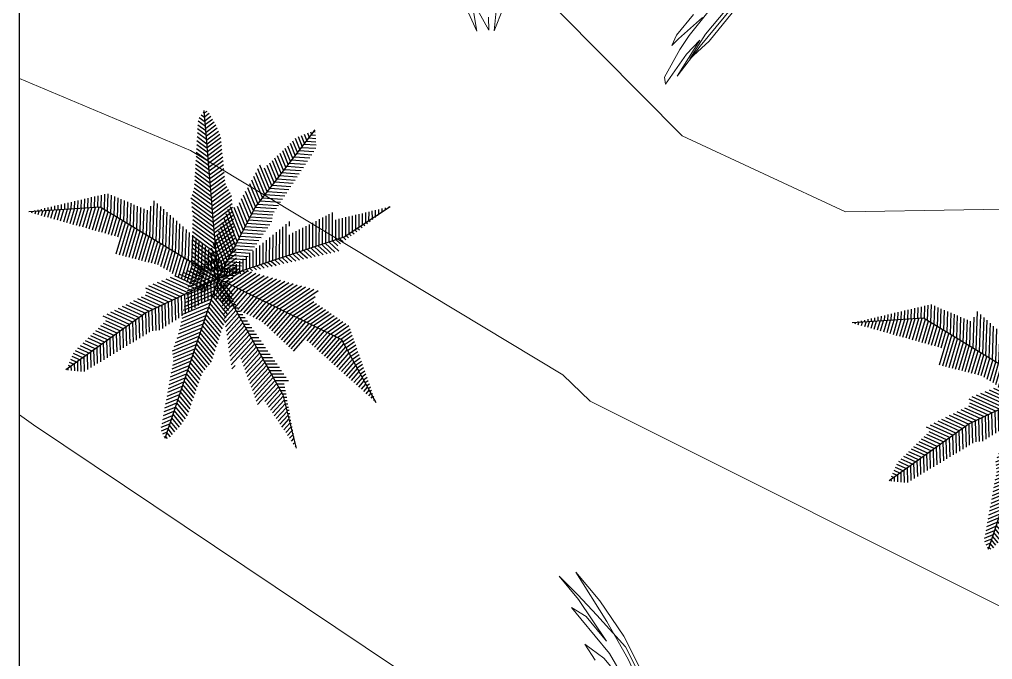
# Model space of a CAD drawing. Header units: millimetres. Extents: x 72 to 2826, y -203 to 794.
# Drawn here: x 1774.97 to 1782.79, y 402.6 to 407.73 of the extents above; entities that cross this region are included whole.
import ezdxf

# ---------------------------------------------------------------- set-up
doc = ezdxf.new("R2010")
doc.units = ezdxf.units.MM
doc.layers.add('01_Fina', color=250, linetype='Continuous', lineweight=15)
doc.layers.add('2D VEGETACION', color=74, linetype='Continuous', lineweight=5)
doc.layers.add('BOSQUENUEVO', color=64, linetype='Continuous')

# ---------------------------------------------------------------- blocks, each defined once
blk = doc.blocks.new('A-19')
at = {"layer": '2D VEGETACION'}
for points in [[(-0.7356, 0.1792), (-0.7663, 0.169), (-0.7352, 0.1944), (-0.6983, 0.2118)], [(-0.6692, 0.2255), (-0.7406, 0.2058), (-0.8101, 0.173), (-0.833, 0.1623), (-0.8116, 0.1831), (-0.7624, 0.2063), (-0.8435, 0.1777), (-0.8901, 0.1557), (-0.8513, 0.1783), (-0.8095, 0.2013), (-0.7447, 0.2351), (-0.6481, 0.2559)], [(-0.6418, 0.2632), (-0.763, 0.2372), (-0.8318, 0.2123), (-0.8899, 0.1849), (-0.7944, 0.2149), (-0.723, 0.2346), (-0.6771, 0.2422)], [(0.7812, -0.1299), (0.8181, -0.1804), (0.8391, -0.22), (0.8047, -0.1829), (0.7723, -0.1377)], [(0.7674, -0.1945), (0.7938, -0.2319), (0.8093, -0.244), (0.8007, -0.23), (0.7762, -0.1811)], [(0.7675, -0.167), (0.8003, -0.2108), (0.8192, -0.2322), (0.8584, -0.2698), (0.8707, -0.2713), (0.8298, -0.2234), (0.8124, -0.1953), (0.8621, -0.248), (0.8226, -0.197), (0.7976, -0.1621), (0.7618, -0.1133)], [(0.6471, -0.5707), (0.7015, -0.5612), (0.6362, -0.5558)], [(0.6676, -0.551), (0.7047, -0.5408), (0.6832, -0.536)], [(0.6706, -0.5187), (0.7081, -0.5323), (0.6744, -0.5075)]]:
    blk.add_lwpolyline(points, dxfattribs=at)
blk = doc.blocks.new('*X73')
at = {"color": 0}
for p, q in [((6.827, 6.747), (7.284, 6.937)), ((6.839, 6.806), (7.285, 6.992)), ((6.851, 6.865), (7.185, 7.004)), ((6.863, 6.924), (7.084, 7.017)), ((6.875, 6.983), (6.984, 7.029)), ((6.804, 6.629), (7.242, 6.812)), ((6.816, 6.688), (7.263, 6.874)), ((6.768, 6.451), (7.179, 6.623)), ((6.78, 6.511), (7.2, 6.686)), ((6.792, 6.57), (7.221, 6.749)), ((6.743, 6.333), (7.137, 6.497)), ((6.756, 6.392), (7.158, 6.56)), ((6.718, 6.214), (7.095, 6.371)), ((6.731, 6.273), (7.116, 6.434)), ((6.657, 6.026), (7.032, 6.182)), ((6.68, 6.09), (7.053, 6.245)), ((6.702, 6.153), (7.074, 6.308)), ((6.614, 5.9), (6.991, 6.057)), ((6.635, 5.963), (7.012, 6.12)), ((6.619, 5.848), (6.97, 5.994)), ((6.625, 5.796), (6.949, 5.931)), ((6.605, 5.625), (6.886, 5.742)), ((6.616, 5.684), (6.907, 5.805)), ((6.627, 5.742), (6.928, 5.868)), ((6.584, 5.508), (6.844, 5.616)), ((6.594, 5.566), (6.865, 5.679)), ((6.562, 5.39), (6.802, 5.49)), ((6.573, 5.449), (6.823, 5.553)), ((6.529, 5.214), (6.739, 5.302)), ((6.54, 5.273), (6.76, 5.365)), ((6.551, 5.332), (6.781, 5.428)), ((6.508, 5.097), (6.697, 5.176)), ((6.519, 5.156), (6.718, 5.239)), ((6.486, 4.98), (6.655, 5.05)), ((6.497, 5.038), (6.676, 5.113)), ((6.454, 4.803), (6.592, 4.861)), ((6.464, 4.862), (6.613, 4.924)), ((6.475, 4.921), (6.634, 4.987)), ((6.443, 4.745), (6.571, 4.798)), ((6.446, 4.692), (6.551, 4.736)), ((6.466, 4.646), (6.53, 4.673)), ((6.485, 4.6), (6.509, 4.61))]:
    blk.add_line(p, q, dxfattribs=at)
blk = doc.blocks.new('*X74')
at = {"color": 0}
for p, q in [((7.518, 6.678), (7.289, 6.952)), ((7.536, 6.733), (7.376, 6.926)), ((7.462, 6.51), (7.233, 6.785)), ((7.48, 6.566), (7.252, 6.841)), ((7.499, 6.622), (7.27, 6.896)), ((7.425, 6.399), (7.196, 6.673)), ((7.443, 6.454), (7.215, 6.729)), ((7.369, 6.231), (7.14, 6.506)), ((7.388, 6.287), (7.159, 6.562)), ((7.406, 6.343), (7.177, 6.617)), ((7.313, 6.064), (7.084, 6.338)), ((7.332, 6.119), (7.103, 6.394)), ((7.35, 6.175), (7.122, 6.45)), ((7.276, 5.952), (7.047, 6.227)), ((7.295, 6.008), (7.066, 6.283)), ((7.22, 5.785), (6.991, 6.059)), ((7.239, 5.84), (7.01, 6.115)), ((7.257, 5.896), (7.029, 6.171)), ((7.137, 5.65), (6.936, 5.892)), ((7.17, 5.689), (6.954, 5.948)), ((7.202, 5.729), (6.973, 6.003)), ((7.071, 5.573), (6.899, 5.78)), ((7.104, 5.612), (6.917, 5.836)), ((7.01, 5.412), (6.843, 5.613)), ((7.029, 5.467), (6.861, 5.669)), ((7.048, 5.522), (6.88, 5.724)), ((6.953, 5.246), (6.787, 5.445)), ((6.972, 5.301), (6.806, 5.501)), ((6.991, 5.357), (6.824, 5.557)), ((6.915, 5.136), (6.75, 5.334)), ((6.934, 5.191), (6.768, 5.39)), ((6.857, 4.97), (6.694, 5.166)), ((6.877, 5.025), (6.713, 5.222)), ((6.896, 5.08), (6.731, 5.278)), ((6.81, 4.871), (6.657, 5.055)), ((6.838, 4.915), (6.675, 5.111)), ((6.718, 4.747), (6.601, 4.887)), ((6.748, 4.788), (6.62, 4.943)), ((6.779, 4.83), (6.638, 4.999)), ((6.614, 4.637), (6.545, 4.72)), ((6.649, 4.674), (6.564, 4.776)), ((6.684, 4.71), (6.582, 4.831)), ((6.535, 4.576), (6.508, 4.608)), ((6.58, 4.601), (6.527, 4.664))]:
    blk.add_line(p, q, dxfattribs=at)
blk = doc.blocks.new('*X77')
at = {"color": 0}
for p, q in [((7.103, 7.212), (7.124, 7.203)), ((6.775, 7.087), (7.149, 6.917)), ((6.84, 7.112), (7.208, 6.945)), ((6.906, 7.137), (7.267, 6.974)), ((6.972, 7.162), (7.271, 7.027)), ((7.037, 7.187), (7.198, 7.115)), ((6.381, 6.936), (6.793, 6.749)), ((6.447, 6.961), (6.852, 6.777)), ((6.512, 6.986), (6.912, 6.805)), ((6.578, 7.011), (6.971, 6.833)), ((6.644, 7.036), (7.03, 6.861)), ((6.709, 7.061), (7.089, 6.889)), ((6.204, 6.851), (6.616, 6.665)), ((6.215, 6.791), (6.556, 6.637)), ((6.25, 6.885), (6.675, 6.693)), ((6.316, 6.91), (6.734, 6.721)), ((5.966, 6.63), (6.26, 6.496)), ((6.023, 6.658), (6.319, 6.524)), ((6.081, 6.687), (6.379, 6.552)), ((6.139, 6.716), (6.438, 6.581)), ((6.197, 6.744), (6.497, 6.609)), ((5.676, 6.486), (6.015, 6.333)), ((5.734, 6.515), (6.062, 6.367)), ((5.792, 6.544), (6.109, 6.4)), ((5.85, 6.572), (6.156, 6.434)), ((5.908, 6.601), (6.203, 6.467)), ((5.56, 6.429), (5.921, 6.266)), ((5.601, 6.356), (5.874, 6.232)), ((5.618, 6.458), (5.968, 6.299)), ((5.447, 6.206), (5.686, 6.098)), ((5.486, 6.243), (5.733, 6.131)), ((5.524, 6.281), (5.78, 6.165)), ((5.563, 6.318), (5.827, 6.199)), ((5.293, 6.056), (5.497, 5.963)), ((5.332, 6.093), (5.544, 5.997)), ((5.37, 6.131), (5.591, 6.031)), ((5.409, 6.168), (5.638, 6.064)), ((5.139, 5.906), (5.309, 5.829)), ((5.178, 5.944), (5.356, 5.863)), ((5.216, 5.981), (5.403, 5.896)), ((5.255, 6.019), (5.45, 5.93)), ((5.072, 5.772), (5.168, 5.728)), ((5.092, 5.818), (5.215, 5.762)), ((5.112, 5.864), (5.262, 5.795)), ((5.013, 5.634), (5.027, 5.627)), ((5.032, 5.68), (5.074, 5.661)), ((5.052, 5.726), (5.121, 5.695))]:
    blk.add_line(p, q, dxfattribs=at)
blk = doc.blocks.new('*X78')
at = {"color": 0}
for p, q in [((7.151, 6.675), (7.144, 6.915)), ((7.2, 6.707), (7.193, 6.939)), ((7.249, 6.738), (7.243, 6.962)), ((7.298, 6.769), (7.292, 6.985)), ((7.348, 6.8), (7.343, 6.941)), ((6.857, 6.488), (6.848, 6.775)), ((6.906, 6.519), (6.897, 6.798)), ((6.955, 6.55), (6.947, 6.822)), ((7.004, 6.582), (6.996, 6.845)), ((7.053, 6.613), (7.045, 6.868)), ((7.102, 6.644), (7.095, 6.892)), ((7.397, 6.832), (7.395, 6.88)), ((6.562, 6.3), (6.552, 6.635)), ((6.611, 6.332), (6.601, 6.658)), ((6.66, 6.363), (6.651, 6.681)), ((6.71, 6.394), (6.7, 6.705)), ((6.759, 6.425), (6.749, 6.728)), ((6.808, 6.457), (6.799, 6.752)), ((6.266, 6.179), (6.256, 6.494)), ((6.315, 6.202), (6.306, 6.518)), ((6.365, 6.206), (6.355, 6.541)), ((6.415, 6.21), (6.404, 6.565)), ((6.464, 6.238), (6.454, 6.588)), ((6.513, 6.269), (6.503, 6.611)), ((6.02, 6.031), (6.011, 6.331)), ((6.069, 6.061), (6.06, 6.366)), ((6.118, 6.09), (6.109, 6.401)), ((6.168, 6.12), (6.158, 6.436)), ((6.217, 6.15), (6.207, 6.471)), ((5.824, 5.913), (5.815, 6.191)), ((5.873, 5.942), (5.864, 6.226)), ((5.922, 5.972), (5.913, 6.261)), ((5.971, 6.002), (5.962, 6.296)), ((5.627, 5.795), (5.619, 6.051)), ((5.676, 5.824), (5.668, 6.086)), ((5.725, 5.854), (5.717, 6.121)), ((5.775, 5.883), (5.766, 6.156)), ((5.431, 5.676), (5.424, 5.911)), ((5.48, 5.706), (5.473, 5.946)), ((5.529, 5.735), (5.522, 5.981)), ((5.578, 5.765), (5.57, 6.016)), ((5.233, 5.586), (5.228, 5.771)), ((5.283, 5.587), (5.277, 5.806)), ((5.332, 5.617), (5.326, 5.841)), ((5.382, 5.647), (5.375, 5.876)), ((5.033, 5.606), (5.032, 5.631)), ((5.083, 5.601), (5.081, 5.666)), ((5.133, 5.596), (5.13, 5.701)), ((5.183, 5.591), (5.179, 5.736))]:
    blk.add_line(p, q, dxfattribs=at)
blk = doc.blocks.new('*X80')
at = {"color": 0}
for p, q in [((7.309, 7.17), (7.369, 7.212)), ((7.304, 7.045), (7.495, 7.177)), ((7.306, 7.108), (7.432, 7.195)), ((7.307, 6.987), (7.558, 7.16)), ((7.359, 6.962), (7.62, 7.142)), ((7.41, 6.936), (7.683, 7.125)), ((7.461, 6.911), (7.746, 7.107)), ((7.513, 6.886), (7.808, 7.09)), ((7.564, 6.861), (7.871, 7.073)), ((7.615, 6.835), (7.934, 7.055)), ((7.667, 6.81), (7.997, 7.038)), ((7.718, 6.785), (8.059, 7.02)), ((7.769, 6.759), (8.122, 7.003)), ((7.821, 6.734), (8.185, 6.985)), ((7.872, 6.709), (8.247, 6.968)), ((7.924, 6.683), (8.31, 6.95)), ((7.975, 6.658), (8.373, 6.933)), ((8.026, 6.633), (8.436, 6.915)), ((8.078, 6.608), (8.498, 6.898)), ((8.129, 6.582), (8.561, 6.88)), ((8.18, 6.557), (8.624, 6.863)), ((8.232, 6.532), (8.686, 6.845)), ((8.283, 6.506), (8.749, 6.828)), ((8.334, 6.481), (8.812, 6.81)), ((8.386, 6.456), (8.769, 6.72)), ((8.437, 6.43), (8.747, 6.644)), ((8.489, 6.405), (8.791, 6.614)), ((8.54, 6.38), (8.835, 6.584)), ((8.591, 6.354), (8.879, 6.553)), ((8.643, 6.329), (8.924, 6.523)), ((8.694, 6.304), (8.968, 6.493)), ((8.745, 6.279), (9.012, 6.462)), ((8.797, 6.253), (9.056, 6.432)), ((8.848, 6.228), (9.1, 6.402)), ((8.899, 6.203), (9.144, 6.371)), ((8.951, 6.177), (9.188, 6.341)), ((9.002, 6.152), (9.232, 6.311)), ((9.054, 6.127), (9.276, 6.28)), ((9.105, 6.101), (9.296, 6.233)), ((9.156, 6.076), (9.313, 6.184)), ((9.188, 6.037), (9.33, 6.136)), ((9.212, 5.993), (9.348, 6.087)), ((9.236, 5.949), (9.365, 6.038)), ((9.26, 5.905), (9.382, 5.989)), ((9.284, 5.86), (9.399, 5.94)), ((9.308, 5.816), (9.416, 5.891)), ((9.332, 5.772), (9.434, 5.842)), ((9.356, 5.728), (9.451, 5.793)), ((9.38, 5.684), (9.468, 5.744)), ((9.404, 5.64), (9.485, 5.696)), ((9.428, 5.596), (9.502, 5.647)), ((9.452, 5.551), (9.519, 5.598)), ((9.476, 5.507), (9.537, 5.549)), ((9.5, 5.463), (9.554, 5.5)), ((9.524, 5.419), (9.571, 5.451)), ((9.549, 5.375), (9.588, 5.402)), ((9.573, 5.331), (9.605, 5.353)), ((9.597, 5.287), (9.623, 5.304)), ((9.621, 5.242), (9.64, 5.256)), ((9.645, 5.198), (9.657, 5.207)), ((9.669, 5.154), (9.674, 5.158))]:
    blk.add_line(p, q, dxfattribs=at)
blk = doc.blocks.new('*X79')
at = {"color": 0}
for p, q in [((7.234, 6.712), (7.423, 6.93)), ((7.259, 6.818), (7.377, 6.953)), ((7.285, 6.924), (7.33, 6.976)), ((7.273, 6.681), (7.47, 6.907)), ((7.32, 6.659), (7.516, 6.884)), ((7.366, 6.636), (7.562, 6.861)), ((7.412, 6.613), (7.609, 6.839)), ((7.459, 6.59), (7.655, 6.816)), ((7.505, 6.567), (7.702, 6.793)), ((7.551, 6.544), (7.748, 6.77)), ((7.598, 6.521), (7.794, 6.747)), ((7.644, 6.498), (7.841, 6.724)), ((7.69, 6.475), (7.887, 6.701)), ((7.737, 6.452), (7.934, 6.679)), ((7.783, 6.43), (7.98, 6.656)), ((7.829, 6.407), (8.026, 6.633)), ((7.876, 6.384), (8.073, 6.61)), ((7.922, 6.361), (8.119, 6.587)), ((7.969, 6.338), (8.165, 6.564)), ((8.005, 6.304), (8.212, 6.541)), ((8.041, 6.269), (8.258, 6.519)), ((8.078, 6.235), (8.305, 6.496)), ((8.114, 6.201), (8.351, 6.473)), ((8.151, 6.167), (8.397, 6.45)), ((8.187, 6.132), (8.444, 6.427)), ((8.224, 6.098), (8.49, 6.404)), ((8.26, 6.064), (8.537, 6.381)), ((8.297, 6.03), (8.583, 6.359)), ((8.333, 5.995), (8.629, 6.336)), ((8.37, 5.961), (8.676, 6.313)), ((8.406, 5.927), (8.722, 6.29)), ((8.443, 5.893), (8.769, 6.267)), ((8.648, 6.052), (8.815, 6.244)), ((8.686, 6.02), (8.861, 6.221)), ((8.723, 5.986), (8.908, 6.199)), ((8.76, 5.953), (8.954, 6.176)), ((8.797, 5.919), (9.001, 6.153)), ((8.835, 5.886), (9.047, 6.13)), ((8.872, 5.853), (9.093, 6.107)), ((8.909, 5.819), (9.14, 6.084)), ((8.946, 5.786), (9.179, 6.053)), ((8.983, 5.752), (9.204, 6.006)), ((9.021, 5.719), (9.23, 5.959)), ((9.058, 5.686), (9.255, 5.913)), ((9.095, 5.652), (9.281, 5.866)), ((9.132, 5.619), (9.306, 5.819)), ((9.169, 5.585), (9.332, 5.772)), ((9.207, 5.552), (9.358, 5.725)), ((9.244, 5.518), (9.383, 5.678)), ((9.281, 5.485), (9.409, 5.632)), ((9.318, 5.452), (9.434, 5.585)), ((9.355, 5.418), (9.46, 5.538)), ((9.393, 5.385), (9.485, 5.491)), ((9.43, 5.351), (9.511, 5.444)), ((9.467, 5.318), (9.536, 5.397)), ((9.504, 5.285), (9.562, 5.351)), ((9.542, 5.251), (9.587, 5.304)), ((9.579, 5.218), (9.613, 5.257)), ((9.616, 5.184), (9.638, 5.21)), ((9.653, 5.151), (9.664, 5.163))]:
    blk.add_line(p, q, dxfattribs=at)
blk = doc.blocks.new('*X76')
at = {"color": 0}
for p, q in [((7.324, 6.95), (7.329, 6.95)), ((7.352, 6.9), (7.364, 6.9)), ((7.379, 6.85), (7.398, 6.85)), ((7.407, 6.8), (7.433, 6.8)), ((7.435, 6.75), (7.467, 6.75)), ((7.463, 6.7), (7.502, 6.7)), ((7.491, 6.65), (7.536, 6.65)), ((7.519, 6.6), (7.571, 6.6)), ((7.546, 6.55), (7.605, 6.55)), ((7.574, 6.5), (7.64, 6.5)), ((7.602, 6.45), (7.675, 6.45)), ((7.63, 6.4), (7.709, 6.4)), ((7.658, 6.35), (7.744, 6.35)), ((7.686, 6.3), (7.778, 6.3)), ((7.714, 6.25), (7.813, 6.25)), ((7.741, 6.2), (7.847, 6.2)), ((7.769, 6.15), (7.882, 6.15)), ((7.797, 6.1), (7.917, 6.1)), ((7.825, 6.05), (7.951, 6.05)), ((7.853, 6), (7.986, 6)), ((7.881, 5.95), (8.02, 5.95)), ((7.909, 5.9), (8.055, 5.9)), ((7.936, 5.85), (8.089, 5.85)), ((7.964, 5.8), (8.124, 5.8)), ((7.992, 5.75), (8.158, 5.75)), ((8.02, 5.7), (8.193, 5.7)), ((8.048, 5.65), (8.228, 5.65)), ((8.076, 5.6), (8.262, 5.6)), ((8.103, 5.55), (8.297, 5.55)), ((8.131, 5.5), (8.331, 5.5)), ((8.159, 5.45), (8.366, 5.45)), ((8.187, 5.4), (8.301, 5.4)), ((8.215, 5.35), (8.31, 5.35)), ((8.243, 5.3), (8.319, 5.3)), ((8.271, 5.25), (8.329, 5.25)), ((8.288, 5.2), (8.338, 5.2)), ((8.3, 5.15), (8.347, 5.15)), ((8.313, 5.1), (8.356, 5.1)), ((8.325, 5.05), (8.366, 5.05)), ((8.338, 5), (8.375, 5)), ((8.35, 4.95), (8.384, 4.95)), ((8.363, 4.9), (8.393, 4.9)), ((8.375, 4.85), (8.402, 4.85)), ((8.388, 4.8), (8.412, 4.8)), ((8.4, 4.75), (8.421, 4.75)), ((8.413, 4.7), (8.43, 4.7)), ((8.425, 4.65), (8.439, 4.65)), ((8.438, 4.6), (8.449, 4.6)), ((8.45, 4.55), (8.458, 4.55)), ((8.463, 4.5), (8.467, 4.5)), ((8.475, 4.45), (8.476, 4.45))]:
    blk.add_line(p, q, dxfattribs=at)
blk = doc.blocks.new('*X75')
at = {"color": 0}
for p, q in [((7.306, 6.959), (7.314, 6.968)), ((7.316, 6.896), (7.34, 6.922)), ((7.326, 6.832), (7.365, 6.876)), ((7.335, 6.769), (7.391, 6.83)), ((7.345, 6.705), (7.416, 6.783)), ((7.355, 6.642), (7.442, 6.737)), ((7.364, 6.578), (7.468, 6.691)), ((7.374, 6.515), (7.493, 6.645)), ((7.384, 6.451), (7.519, 6.599)), ((7.393, 6.388), (7.545, 6.553)), ((7.403, 6.324), (7.57, 6.507)), ((7.413, 6.261), (7.596, 6.461)), ((7.423, 6.197), (7.622, 6.415)), ((7.432, 6.134), (7.647, 6.369)), ((7.442, 6.07), (7.673, 6.323)), ((7.452, 6.006), (7.699, 6.277)), ((7.461, 5.943), (7.724, 6.231)), ((7.471, 5.879), (7.75, 6.185)), ((7.481, 5.816), (7.776, 6.139)), ((7.49, 5.752), (7.801, 6.093)), ((7.5, 5.689), (7.827, 6.047)), ((7.645, 5.773), (7.853, 6.001)), ((7.664, 5.72), (7.878, 5.955)), ((7.684, 5.668), (7.904, 5.908)), ((7.703, 5.615), (7.929, 5.862)), ((7.723, 5.562), (7.955, 5.816)), ((7.742, 5.509), (7.981, 5.77)), ((7.51, 5.625), (7.557, 5.677)), ((7.761, 5.456), (8.006, 5.724)), ((7.781, 5.403), (8.032, 5.678)), ((7.8, 5.35), (8.058, 5.632)), ((7.82, 5.297), (8.083, 5.586)), ((7.839, 5.245), (8.109, 5.54)), ((7.859, 5.192), (8.135, 5.494)), ((7.878, 5.139), (8.16, 5.448)), ((7.897, 5.086), (8.186, 5.402)), ((8.008, 5.132), (8.212, 5.356)), ((8.036, 5.09), (8.237, 5.31)), ((8.065, 5.047), (8.263, 5.264)), ((8.094, 5.004), (8.284, 5.213)), ((8.122, 4.962), (8.299, 5.155)), ((8.151, 4.919), (8.313, 5.097)), ((8.18, 4.876), (8.328, 5.038)), ((8.209, 4.834), (8.343, 4.98)), ((8.237, 4.791), (8.357, 4.922)), ((8.266, 4.748), (8.372, 4.864)), ((8.295, 4.705), (8.386, 4.806)), ((8.323, 4.663), (8.401, 4.747)), ((8.352, 4.62), (8.415, 4.689)), ((8.381, 4.577), (8.43, 4.631)), ((8.41, 4.535), (8.444, 4.573)), ((8.438, 4.492), (8.459, 4.515)), ((8.467, 4.449), (8.473, 4.456))]:
    blk.add_line(p, q, dxfattribs=at)
blk = doc.blocks.new('ARB16')
for points in [[(0.025, -0.003), (-0.153, 2.167)], [(0.025, -0.003), (0.504, 0.913), (1.281, 1.916)], [(0.025, -0.003), (-1.497, 0.92), (-2.419, 0.857)], [(0.025, -0.003), (1.656, 0.535), (2.249, 0.926)], [(0.025, -0.003), (-0.908, -0.446), (-1.941, -1.184)], [(0.025, -0.003), (-0.663, -2.069)], [(0.025, -0.003), (1.623, -0.79), (2.065, -1.602)], [(0.025, -0.003), (0.861, -1.504), (1.033, -2.192)]]:
    blk.add_lwpolyline(points)
at = {"xscale": -0.8550237249794747, "yscale": 0.8550237249794747, "zscale": 0.8550237249794747}
for name, p, rotation in [('*X73', (-4.622, 7.283), 166.2803685724027), ('*X74', (-4.622, 7.283), 166.2803685724027), ('*X77', (6.238, 6.005), 87.7934113527195), ('*X78', (6.238, 6.005), 87.7934113527195), ('*X80', (-1.655, -8.481), 302.5390603787091), ('*X79', (-1.655, -8.481), 302.5390603787091), ('*X75', (-0.524, 8.622), 137.3938790022308), ('*X76', (-0.524, 8.622), 137.3938790022308)]:
    blk.add_blockref(name, p, dxfattribs=dict(at, rotation=rotation))
at = {"xscale": 0.8550237249794747, "yscale": 0.8550237249794747, "zscale": 0.8550237249794747}
for name in ['*X77', '*X80', '*X73', '*X78', '*X74', '*X79', '*X75', '*X76']:
    blk.add_blockref(name, (-6.217, -5.98), dxfattribs=at)

msp = doc.modelspace()

# ---------------------------------------------------------------- linework, layer by layer
msp.add_line((1774.9739, 393.2301), (1774.9739, 411.7407))
for points, knots in [([(1779.119, 423.1055), (1783.9059, 421.7059), (1793.9147, 420.3217), (1815.4449, 413.59), (1838.9203, 406.0205), (1873.3176, 376.5783), (1906.7356, 375.7514), (1933.3588, 375.408)], [23.079335, 23.079335, 23.079335, 23.079335, 38.150216, 52.911461, 90.984172, 110.741118, 186.239373, 186.239373, 186.239373, 186.239373]), ([(1778.345, 415.5345), (1779.2778, 415.2845), (1780.2011, 415.0594), (1783.4719, 414.3134), (1785.7523, 413.8888), (1788.8555, 413.2897), (1789.7701, 413.1106), (1791.2593, 412.8023), (1791.8447, 412.6766), (1793.0021, 412.4146), (1793.5818, 412.277), (1795.3253, 411.8457), (1796.4933, 411.5338), (1800.0238, 410.5405), (1802.4124, 409.8009), (1805.7373, 408.7548), (1806.6249, 408.4746), (1808.3885, 407.9161), (1809.2676, 407.6364), (1811.8947, 406.7929), (1813.6326, 406.2246), (1818.7887, 404.4779), (1822.1493, 403.257), (1827.0882, 401.2206), (1828.7538, 400.4887), (1830.4291, 399.6946), (1830.4773, 399.6717), (1830.5255, 399.6487)], [0, 0, 0, 0, 2.575986, 2.575986, 9.243615, 9.243615, 12.122182, 12.122182, 14.05656, 14.05656, 15.990937, 15.990937, 19.859693, 19.859693, 27.597204, 27.597204, 30.379872, 30.379872, 33.16254, 33.16254, 38.727876, 38.727876, 49.858548, 49.858548, 55.693242, 55.693242, 55.86618, 55.86618, 55.86618, 55.86618])]:
    msp.add_open_spline(points, degree=3, knots=knots)
at = {"layer": '01_Fina', "color": 252, "linetype": 'Continuous', "lineweight": 9, "true_color": 0x939598}
for points in [[(1774.9739, 411.7407), (1776.0463, 411.0798), (1780.2963, 406.7998), (1781.6063, 406.1898), (1783.5063, 406.2198), (1784.6963, 406.5598), (1791.3463, 410.7698), (1792.7163, 411.3498), (1794.3663, 411.4898), (1797.7314, 411.1855)], [(1774.9739, 407.26), (1776.3463, 406.6798), (1779.3363, 404.8798), (1779.5563, 404.6698), (1783.1363, 402.8798), (1784.6963, 401.2798), (1785.2563, 400.1198), (1785.6663, 398.5298), (1786.7863, 395.9298), (1787.6163, 393.7598), (1787.6694, 393.1801)], [(1774.9739, 404.5611), (1775.0863, 404.4798), (1780.1763, 401.0698), (1781.6663, 399.2998), (1783.8363, 395.9098), (1784.9786, 393.1801)]]:
    msp.add_lwpolyline(points, dxfattribs=at)

# ---------------------------------------------------------------- block references
at = {"layer": '2D VEGETACION', "xscale": 4.683593029606762, "yscale": 4.683593029606762, "zscale": 4.683593029606762, "rotation": 284.5812153900507}
for p in [(1780.3639, 411.4788), (1779.652, 399.0466)]:
    msp.add_blockref('A-19', p, dxfattribs=at)
at = {"layer": 'BOSQUENUEVO', "xscale": 0.6211720672489845, "yscale": 0.6211720672489845, "zscale": 0.6211720672489845}
for p in [(1776.5529, 405.6554), (1783.1637, 404.7653)]:
    msp.add_blockref('ARB16', p, dxfattribs=at)

doc.saveas('drawing.dxf')
